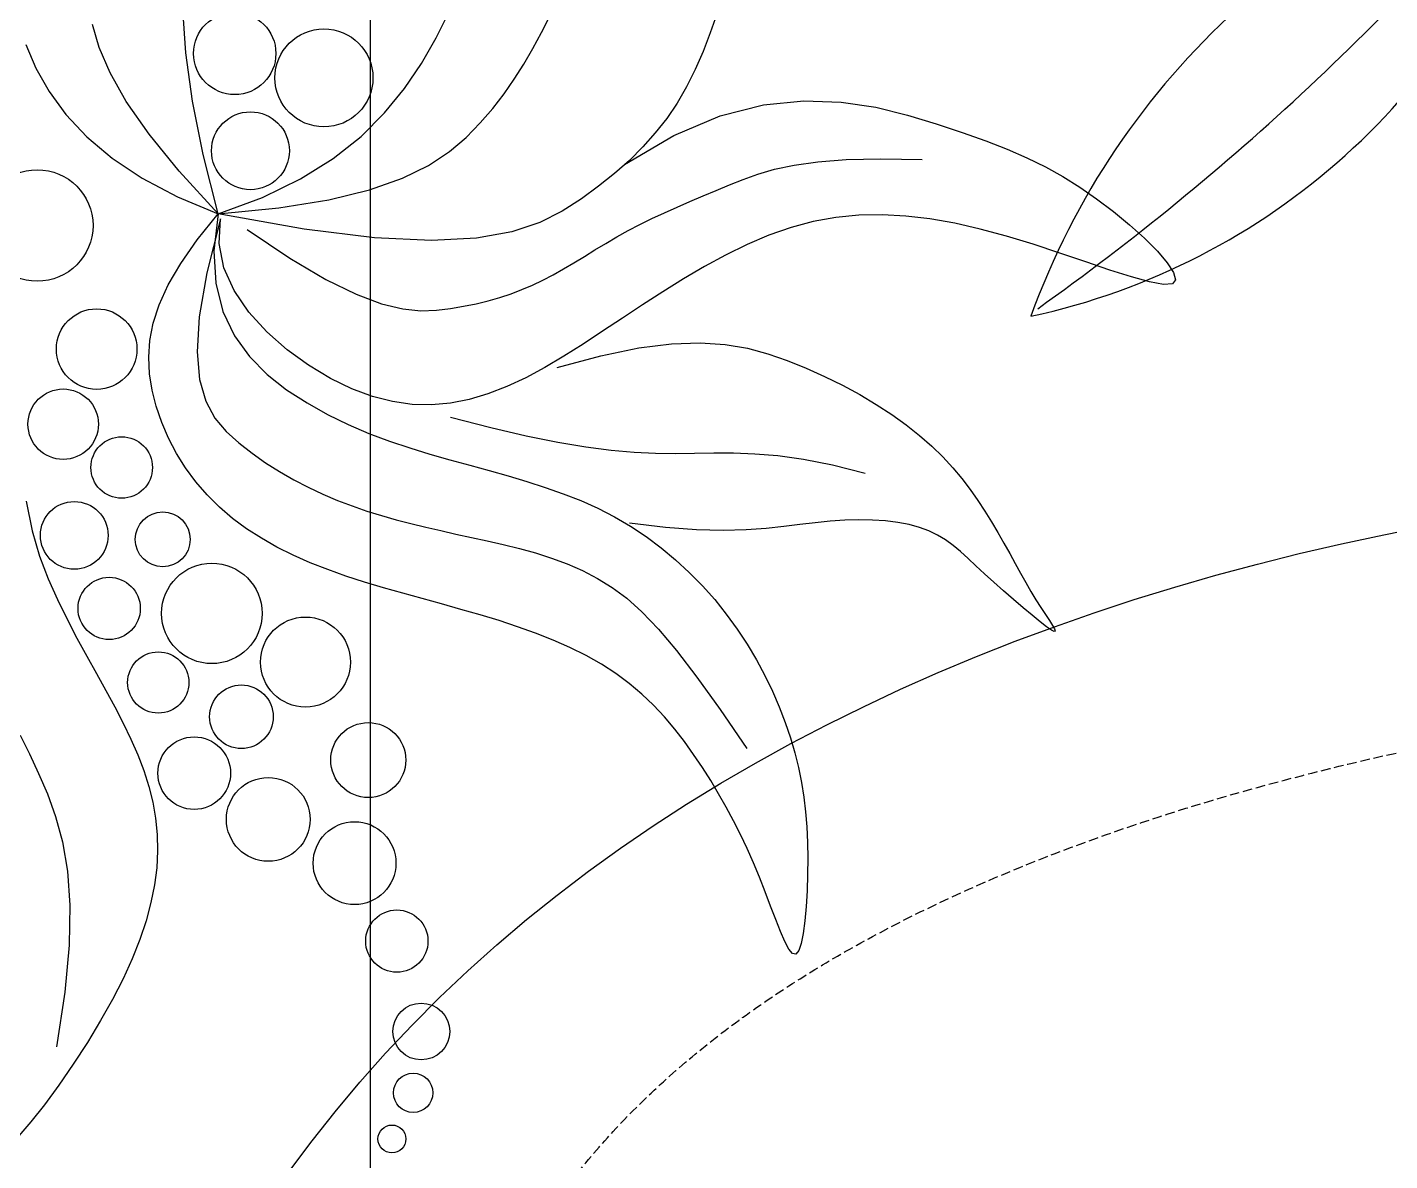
# Model space of a CAD drawing. Header units: millimetres. Extents: x -1030105 to 906887, y -616134 to 1220667.
# Drawn here: x -89436 to -87666, y 566739 to 568212 of the extents above; entities that cross this region are included whole.
import ezdxf
from ezdxf.enums import TextEntityAlignment as Align

# ---------------------------------------------------------------- set-up
doc = ezdxf.new("R2010")
doc.units = ezdxf.units.MM
doc.header["$MEASUREMENT"] = 0
for name, pattern in [('CENTER', [2, 1.25, -0.25, 0.25, -0.25]), ('DASH', [0.35, 0.25, -0.1]), ('DASHED', [0.75, 0.5, -0.25])]:
    doc.linetypes.add(name, pattern=pattern)
doc.layers.add('A-Furniture', color=143, linetype='Continuous')
doc.layers.add('A-Tree', color=98, linetype='Continuous')
doc.layers.add('A-Wall', color=6, linetype='Continuous', lineweight=9)
doc.styles.add('Arial_Bold', font='arialbd.ttf')

# ---------------------------------------------------------------- blocks, each defined once
blk = doc.blocks.new('FUR')
at = {"layer": 'A-Furniture'}
blk.add_spline([(-31577.95049999998, 44170.97072861483), (-34212.45049999998, 44181.97072861483), (-38172.95049999998, 42979.47072861483), (-41005.45049999998, 44156.97072861483), (-44339.45049999998, 43505.47072861483), (-44384.95049999998, 40251.47072861483), (-39976.95049999998, 38315.47072861483), (-37603.95049999998, 38562.47072861483), (-37278.45049999998, 37464.47072861483), (-37613.95049999998, 35077.47072861483), (-36804.95049999998, 33745.97072861483), (-35038.45049999998, 33291.97072861483), (-32531.95049999998, 34307.97072861483), (-31858.95049999998, 35622.47072861483), (-32162.95049999998, 37145.97072861483), (-32096.95049999998, 38243.97072861483), (-31184.45049999998, 38732.97072861483), (-29175.95049999998, 40283.97072861483), (-28903.95049999998, 42529.97072861483), (-31577.95049999998, 44170.97072861483)], degree=3, dxfattribs=at)
at = {"layer": 'A-Furniture', "color": 8, "linetype": 'DASH', "ltscale": 50}
blk.add_spline([(-44239.45049999998, 42893.47072861483), (-44280.95049999998, 41579.97072861483), (-43431.95049999998, 39689.47072861483), (-41629.45049999998, 38989.47072861483), (-39482.45049999998, 38787.47072861483), (-38473.95049999998, 38957.47072861483), (-37599.00349233599, 38759.19297943637), (-37070.45049999998, 37986.47072861483), (-37169.95049999998, 36800.97072861483), (-37190.95049999998, 35851.47072861483), (-36984.95049999998, 34733.97072861483), (-35907.95049999998, 33892.97072861483), (-33947.45049999998, 34069.97072861483), (-32422.45049999998, 34894.47072861483), (-32016.45049999998, 35670.97072861483), (-32310.45049999998, 36548.47072861483), (-32898.45049999998, 38049.97072861483), (-32762.95049999998, 38696.97072861483), (-31262.45049999998, 38955.97072861483), (-30084.95049999998, 39474.97072861483), (-29081.45049999998, 41311.97072861483), (-29625.45049999998, 42640.97072861483), (-31332.95049999998, 43561.97072861483), (-34097.95049999998, 43486.47072861483), (-35926.45049999998, 42640.97072861483), (-38358.95049999998, 42081.97072861483), (-40655.95049999998, 43471.47072861483), (-41778.45049999998, 44008.47072861483), (-42894.45049999998, 43985.97072861483), (-44123.45049999998, 43268.47072861483), (-44239.45049999998, 42893.47072861483)], degree=3, dxfattribs=at)
blk = doc.blocks.new('CAY8')
at = {"color": 0, "linetype": 'ByBlock'}
for p, q in [((576.4043164121704, 318.5387532918703), (575.7682238371945, 309.326729741997)), ((575.7682238371945, 309.326729741997), (574.8192988474275, 300.1647261651178)), ((500.1983663103547, 288.9852474664458), (501.9575272526945, 297.6105781420429)), ((574.8192988474275, 300.1647261651178), (573.4949749608804, 291.1527826548208)), ((573.4949749608804, 291.1527826548208), (571.732685694582, 282.3909393048907)), ((625.8166894076512, 290.4285731269574), (642.7161815662275, 294.4207004401924)), ((642.7161815662275, 294.4207004401924), (658.8035235170482, 296.2841502324536)), ((658.8035235170482, 296.2841502324536), (673.9072955171887, 296.67846155794)), ((673.9072955171887, 296.67846155794), (687.8560778239207, 296.2631734687548)), ((687.8560778239207, 296.2631734687548), (700.539868047048, 295.5795651804237)), ((700.539868047048, 295.5795651804237), (712.0943332042098, 294.6958765577747)), ((712.0943332042098, 294.6958765577747), (722.7165576653806, 293.562087627879)), ((722.7165576653806, 293.562087627879), (732.6036258015174, 292.1281784167604)), ((732.6036258015174, 292.1281784167604), (741.9526219822674, 290.3441289522107)), ((453.7406672610468, 273.5874232524238), (456.3976572317133, 286.5973227561426)), ((498.3015591059102, 280.6975522355806), (500.1983663103547, 288.9852474664458)), ((608.2764667831962, 283.6482292404489), (625.8166894076512, 290.4285731269574)), ((741.9526219822674, 290.3441289522107), (750.960630577867, 288.1599192607118)), ((750.960630577867, 288.1599192607118), (759.8247359581601, 285.5255293693353)), ((759.8247359581601, 285.5255293693353), (768.7420224939724, 282.3909393048907)), ((496.1857692116555, 272.653704907907), (498.3015591059102, 280.6975522355806)), ((571.732685694582, 282.3909393048907), (569.4776853887179, 273.9521420292895)), ((590.2669334361799, 273.4201297277777), (608.2764667831962, 283.6482292404489)), ((667.3650333104542, 273.9266104072613), (685.9874255370687, 278.6561099316841)), ((768.7420224939724, 282.3909393048907), (777.8068612795269, 278.7457282765408)), ((777.8068612795269, 278.7457282765408), (786.7027703078074, 274.737872222142)), ((450.3075745089463, 260.4047702748594), (453.7406672610468, 273.5874232524238)), ((493.7696601996886, 264.759917941361), (496.1857692116555, 272.653704907907)), ((569.4776853887179, 273.9521420292895), (566.706511675382, 265.8009600220339)), ((571.9595091088722, 259.0847355350725), (590.2669334361799, 273.4201297277777)), ((652.0305097563269, 269.3315399567673), (667.3650333104542, 273.9266104072613)), ((786.7027703078074, 274.737872222142), (795.0105542958499, 270.5549462615763)), ((566.706511675382, 265.8009600220339), (563.403523010611, 257.8748682994792)), ((639.5177345782595, 264.8552672918249), (652.0305097563269, 269.3315399567673)), ((795.0105542958499, 270.5549462615763), (802.3110179612795, 266.3845255157084)), ((802.3110179612795, 266.3845255157084), (808.1849660212629, 262.4141851040931)), ((445.7966678876128, 247.1078423134841), (450.3075745089463, 260.4047702748594)), ((490.9718956425659, 256.9224037945332), (493.7696601996886, 264.759917941361)), ((553.5256135442633, 239.9825076100988), (571.9595091088722, 259.0847355350725)), ((621.0929481598159, 256.1965901705207), (629.3605874785153, 260.4821611256284)), ((629.3605874785153, 260.4821611256284), (639.5177345782595, 264.8552672918249)), ((808.1849660212629, 262.4141851040931), (812.2132031925739, 258.8315001471365)), ((343.6931356924342, 236.4432887743988), (336.9320820922676, 255.5951015136834)), ((487.7111391125818, 249.0473749256871), (490.9718956425659, 256.9224037945332)), ((563.403523010611, 257.8748682994792), (559.5530778494594, 250.111341876147)), ((614.2486963257343, 251.982923138059), (621.0929481598159, 256.1965901705207)), ((696.6977635651001, 252.9958352978738), (685.5202619236097, 251.3118273207965)), ((708.3194869808376, 254.0796027510751), (696.6977635651001, 252.9958352978738)), ((720.4042020650031, 254.6131496894759), (708.3194869808376, 254.0796027510751)), ((732.970678711712, 254.646496123265), (720.4042020650031, 254.6131496894759)), ((745.9594787452534, 254.2505037547762), (732.970678711712, 254.646496123265)), ((758.998331711331, 253.5794010555783), (745.9594787452534, 254.2505037547762)), ((771.6367590859536, 252.8082581888611), (758.998331711331, 253.5794010555783)), ((783.4242823446057, 252.1121453185351), (771.6367590859536, 252.8082581888611)), ((813.0557637403344, 253.5793970774484), (809.176642185741, 252.2246883244825)), ((812.2132031925739, 258.8315001471365), (813.9765341935581, 255.8240457647862)), ((813.9765341935581, 255.8240457647862), (813.0557637403344, 253.5793970774484)), ((439.8809313218972, 233.7574348058133), (445.7966678876128, 247.1078423134841)), ((483.9060541818344, 241.0410437933479), (487.7111391125818, 249.0473749256871)), ((559.5530778494594, 250.111341876147), (555.1395346471127, 242.4478557672792)), ((602.9658739227034, 243.7087756922792), (608.3617116789919, 247.8255287414377)), ((608.3617116789919, 247.8255287414377), (614.2486963257343, 251.982923138059)), ((674.768212162775, 248.9775588086068), (664.4228443875636, 245.94300975236)), ((685.5202619236097, 251.3118273207965), (674.768212162775, 248.9775588086068)), ((793.9104229639506, 251.6661326085759), (783.4242823446057, 252.1121453185351)), ((802.6447024187528, 251.645290222632), (793.9104229639506, 251.6661326085759)), ((809.176642185741, 252.2246883244825), (802.6447024187528, 251.645290222632)), ((479.3848260161776, 232.8239237075195), (483.9060541818344, 241.0410437933479)), ((555.1395346471127, 242.4478557672792), (550.1472518593455, 234.8218849881177)), ((597.6763991865755, 239.6180747956769), (602.9658739227034, 243.7087756922792)), ((654.4653887045806, 242.1581601421294), (644.8770752198416, 237.5729899672024)), ((664.4228443875636, 245.94300975236), (654.4653887045806, 242.1581601421294)), ((304.2472242973981, 228.2031271637115), (298.4901407165689, 237.6540534728065)), ((352.5730978855736, 215.6477974348618), (343.6931356924342, 236.4432887743988)), ((432.2333487365195, 220.4143431889697), (439.8809313218972, 233.7574348058133)), ((550.1472518593455, 234.8218849881177), (544.5605879411469, 227.1709045539701)), ((587.2601225703202, 231.4741882397811), (592.4338493132327, 235.5430052235988)), ((592.4338493132327, 235.5430052235988), (597.6763991865755, 239.6180747956769)), ((644.8770752198416, 237.5729899672024), (635.6380912640761, 232.1635313153329)), ((312.2391768695034, 218.1467708784567), (304.2472242973981, 228.2031271637115)), ((473.6137261534113, 224.3737313855618), (479.3848260161776, 232.8239237075195)), ((577.2067315547483, 223.3177970961278), (582.1771172279059, 227.4022451093351)), ((582.1771172279059, 227.4022451093351), (587.2601225703202, 231.4741882397811)), ((635.6380912640761, 232.1635313153329), (626.7244530694898, 226.0100246610036)), ((465.9685477245675, 215.6824843973609), (473.6137261534113, 224.3737313855618)), ((544.5605879411469, 227.1709045539701), (538.3639013486845, 219.4323894800127)), ((572.3708638193439, 219.2114654640263), (577.2067315547483, 223.3177970961278)), ((626.7244530694898, 226.0100246610036), (618.1111340941807, 219.2187625757888)), ((271.1466437744039, 220.4994900975016), (278.4499594757672, 211.2501850619537)), ((323.0274264142517, 207.3081845373472), (312.2391768695034, 218.1467708784567)), ((363.8455908318301, 193.0099438536508), (352.5730978855736, 215.6477974348618)), ((422.5269040558724, 207.1393629013201), (432.2333487365195, 220.4143431889697)), ((455.825083861595, 206.7422003118863), (465.9685477245675, 215.6824843973609)), ((538.3639013486845, 219.4323894800127), (531.3712998134743, 211.5857308376526)), ((563.1902752389233, 210.8956364022106), (567.6914122912367, 215.0738714780764)), ((567.6914122912367, 215.0738714780764), (572.3708638193439, 219.2114654640263)), ((618.1111340941807, 219.2187625757888), (609.7731077955923, 211.8960376322448)), ((278.4499594757672, 211.2501850619537), (287.2281738076654, 202.4274466370571)), ((531.3712998134743, 211.5857308376526), (522.7158881751693, 203.7779839217783)), ((558.8794445808107, 206.67415503353), (563.1902752389233, 210.8956364022106)), ((609.7731077955923, 211.8960376322448), (601.685347631299, 204.1481424011599)), ((287.2281738076654, 202.4274466370571), (297.60474937047, 194.207741420827)), ((337.1734009120937, 195.5105680614743), (323.0274264142517, 207.3081845373472)), ((410.4345812052652, 193.9932893800524), (422.5269040558724, 207.1393629013201)), ((442.5591276954601, 197.5448966989588), (455.825083861595, 206.7422003118863)), ((522.7158881751693, 203.7779839217783), (511.3605205499498, 196.1981200852115)), ((550.7082621431055, 198.2061826785084), (554.7312868282697, 202.4339163039713)), ((554.7312868282697, 202.4339163039713), (558.8794445808107, 206.67415503353)), ((601.685347631299, 204.1481424011599), (593.8228270586133, 196.0813694550907)), ((425.5464723575878, 188.0825911276133), (442.5591276954601, 197.5448966989588)), ((511.3605205499498, 196.1981200852115), (496.2680510543232, 189.0351106784819)), ((546.7728306863373, 194.0222166211988), (550.7082621431055, 198.2061826785084)), ((593.8228270586133, 196.0813694550907), (586.1605195357643, 187.8020113652838)), ((297.60474937047, 194.207741420827), (309.7031487657314, 186.7675360105586)), ((355.238528343938, 182.5771213712087), (337.1734009120937, 195.5105680614743)), ((377.7842366910209, 168.3310443875107), (363.8455908318301, 193.0099438536508)), ((395.6293641085667, 181.0369180630751), (410.4345812052652, 193.9932893800524)), ((539.0145881010194, 185.9106370718528), (542.8874526185264, 189.9132805975405)), ((542.8874526185264, 189.9132805975405), (546.7728306863373, 194.0222166211988)), ((309.7031487657314, 186.7675360105586), (323.6468345941485, 180.2832970042018)), ((404.1629109791411, 178.3473011671467), (425.5464723575878, 188.0825911276133)), ((496.2680510543232, 189.0351106784819), (476.4013338042732, 182.4779270535601)), ((535.1166972952287, 182.0455485089788), (539.0145881010194, 185.9106370718528)), ((586.1605195357643, 187.8020113652838), (578.673398519999, 179.4163607037717)), ((323.6468345941485, 180.2832970042018), (339.5592694572715, 174.9314909998375)), ((377.7842366910209, 168.3310443875107), (355.238528343938, 182.5771213712087)), ((377.7842366910209, 168.3310443875107), (395.6293641085667, 181.0369180630751)), ((377.7842366910209, 168.3310443875107), (404.1629109791411, 178.3473011671467)), ((476.4013338042732, 182.4779270535601), (450.7232229163728, 176.7155405626127)), ((527.0967202104603, 174.8447494718803), (531.1562403613225, 178.3492773735652)), ((531.1562403613225, 178.3492773735652), (535.1166972952287, 182.0455485089788)), ((578.673398519999, 179.4163607037717), (571.3333091195254, 171.0296679625408)), ((339.5592694572715, 174.9314909998375), (357.563915955865, 170.8885845950881)), ((357.563915955865, 170.8885845950881), (377.7842366910209, 168.3310443875107)), ((418.1965725063437, 171.936922556366), (377.7842366910209, 168.3310443875107)), ((450.7232229163728, 176.7155405626127), (418.1965725063437, 171.936922556366)), ((518.5522286375362, 168.360903385701), (522.9058107503024, 171.5215439725525)), ((522.9058107503024, 171.5215439725525), (527.0967202104603, 174.8447494718803)), ((571.3333091195254, 171.0296679625408), (564.0995830446282, 162.743015314767)), ((609.0389938556928, 169.5124031800169), (620.4375642523974, 171.8336456805282)), ((620.4375642523974, 171.8336456805282), (630.9038940549381, 172.8512409647756)), ((630.9038940549381, 172.8512409647756), (640.732045732324, 172.8746879023183)), ((640.732045732324, 172.8746879023183), (650.21608175435, 172.2134853624539)), ((650.21608175435, 172.2134853624539), (659.5906264314708, 171.1291963751883)), ((659.5906264314708, 171.1291963751883), (668.8525514397279, 169.6916406191249)), ((371.6778717071593, 154.1521932087071), (377.7842366910209, 168.3310443875107)), ((377.7842366910209, 168.3310443875107), (380.4283157178888, 151.2098696183621)), ((379.5013676186736, 166.4372518512337), (379.9519307349274, 140.5676268740081)), ((381.856037362706, 155.0890685864451), (379.5013676186736, 166.4372518512337)), ((392.6605350110494, 164.8697043491793), (415.2639289099116, 157.2798191230631)), ((509.2319130837441, 162.4522869904922), (514.0046905295039, 165.3440702217722)), ((514.0046905295039, 165.3440702217722), (518.5522286375362, 168.360903385701)), ((582.2688814030353, 159.7209810558943), (596.4141203958152, 165.5780145948611)), ((596.4141203958152, 165.5780145948611), (609.0389938556928, 169.5124031800169)), ((668.8525514397279, 169.6916406191249), (677.939290295757, 167.9227019333794)), ((677.939290295757, 167.9227019333794), (686.7882765169797, 165.8442641574602)), ((686.7882765169797, 165.8442641574602), (695.3369436209487, 163.4782111312688)), ((498.8855068050052, 156.9688403662894), (504.2026129564201, 159.6667962019146)), ((504.2026129564201, 159.6667962019146), (509.2319130837441, 162.4522869904922)), ((564.0995830446282, 162.743015314767), (556.9284236551775, 154.6564428543661)), ((566.3092144078855, 151.6318036939501), (582.2688814030353, 159.7209810558943)), ((695.3369436209487, 163.4782111312688), (703.5227251242995, 160.8464266938554)), ((703.5227251242995, 160.8464266938554), (711.2830545445195, 157.9707946847939)), ((711.2830545445195, 157.9707946847939), (718.5553653985717, 154.8731989440512)), ((367.1802860766493, 141.5806322714288), (371.6778717071593, 154.1521932087071)), ((386.9707935536662, 144.9208423141336), (381.856037362706, 155.0890685864451)), ((415.2639289099116, 157.2798191230631), (433.9955531470496, 152.1793778803058)), ((433.9955531470496, 152.1793778803058), (449.3584644297971, 149.2198914767378)), ((480.2654876257529, 149.7022698573801), (487.1841141649948, 151.8217113670416)), ((487.1841141649948, 151.8217113670416), (493.2493112869724, 154.3396619939322)), ((493.2493112869724, 154.3396619939322), (498.8855068050052, 156.9688403662894)), ((548.2410569418153, 141.0009836398622), (566.3092144078855, 151.6318036939501)), ((556.9284236551775, 154.6564428543661), (549.7760343121572, 146.8699906742713)), ((718.5553653985717, 154.8731989440512), (725.295861148481, 151.5760443354757)), ((725.295861148481, 151.5760443354757), (731.5358250360605, 148.1038198208644)), ((380.4283157178888, 151.2098696183621), (385.2286308232233, 136.9496119462801)), ((449.3584644297971, 149.2198914767378), (461.8557194655532, 148.0528707678623)), ((461.8557194655532, 148.0528707678623), (471.990374961717, 148.3298266094444)), ((471.990374961717, 148.3298266094444), (480.2654876257529, 149.7022698573801)), ((549.7760343121572, 146.8699906742713), (542.5986183759615, 139.4836988684638)), ((731.5358250360605, 148.1038198208644), (737.3253102470062, 144.4815353866161)), ((364.1617605495649, 130.4117586590528), (367.1802860766493, 141.5806322714288)), ((379.9519307349274, 140.5676268740081), (381.9487905320148, 119.9858544853505)), ((394.354806983416, 135.9283592382289), (386.9707935536662, 144.9208423141336)), ((542.5986183759615, 139.4836988684638), (535.3523792069846, 132.5976075303352)), ((737.3253102470062, 144.4815353866161), (742.7143699678654, 140.7342010201774)), ((742.7143699678654, 140.7342010201774), (747.75305738512, 136.8868267071612)), ((385.2286308232233, 136.9496119462801), (391.8521216872778, 125.2487547117944)), ((403.5172484427039, 128.1074055608278), (394.354806983416, 135.9283592382289)), ((747.75305738512, 136.8868267071612), (752.4914256846623, 132.9644224345557)), ((752.4914256846623, 132.9644224345557), (756.9795280529088, 128.9919981888906)), ((362.4925758773552, 120.4409694571168), (364.1617605495649, 130.4117586590528)), ((413.9672887228026, 121.4537674851399), (403.5172484427039, 128.1074055608278)), ((527.9935201661447, 126.3117567537356), (520.4782446139016, 120.7261866317949)), ((535.3523792069846, 132.5976075303352), (527.9935201661447, 126.3117567537356)), ((637.5093504791894, 124.3630686845008), (647.0460466244058, 126.5952137046497)), ((647.0460466244058, 126.5952137046497), (657.5963197916226, 128.5272384439686)), ((657.5963197916226, 128.5272384439686), (669.5074139600929, 130.0465977425574)), ((669.5074139600929, 130.0465977425574), (683.1265731094627, 131.040746439141)), ((683.1265731094627, 131.040746439141), (698.8010412199674, 131.3971393737538)), ((756.9795280529088, 128.9919981888906), (761.2674176760793, 124.9945639567613)), ((362.0430128101598, 111.4636617489978), (362.4925758773552, 120.4409694571168)), ((391.8521216872778, 125.2487547117944), (399.9657279926632, 115.8057812551724)), ((425.2140986149188, 115.963231213982), (413.9672887228026, 121.4537674851399)), ((520.4782446139016, 120.7261866317949), (512.7601489992176, 115.9315584857559)), ((620.0877133358463, 119.4485984439325), (628.6389873761964, 121.9433485440113)), ((628.6389873761964, 121.9433485440113), (637.5093504791894, 124.3630686845008)), ((761.2674176760793, 124.9945639567613), (765.3978483173214, 120.9981718165309)), ((765.3978483173214, 120.9981718165309), (769.3843760482141, 117.0330422147472)), ((381.9487905320148, 119.9858544853505), (385.2889236215797, 103.9936928770785)), ((399.9657279926632, 115.8057812551724), (409.2363894201571, 108.3191749173366)), ((436.7668489099979, 111.6315829497125), (425.2140986149188, 115.963231213982)), ((512.7601489992176, 115.9315584857559), (504.7824021252618, 111.9810185461702)), ((592.976092570274, 112.5395797504552), (602.5659698705513, 114.671683977258)), ((602.5659698705513, 114.671683977258), (611.5082843779692, 116.9913635450157)), ((611.5082843779692, 116.9913635450157), (620.0877133358463, 119.4485984439325)), ((724.7697813054638, 113.7692407009545), (719.418782861454, 113.3232288443778)), ((729.7672791215173, 113.7900821231106), (724.7697813054638, 113.7692407009545)), ((734.3898994274514, 113.3711639090634), (729.7672791215173, 113.7900821231106)), ((769.3843760482141, 117.0330422147472), (773.2332575170021, 113.1304376897915)), ((362.6833520985765, 103.275232620168), (362.0430128101598, 111.4636617489978)), ((409.2363894201571, 108.3191749173366), (419.3310456512572, 102.487419038227)), ((448.134710399574, 108.4546088951483), (436.7668489099979, 111.6315829497125)), ((458.9185650939053, 106.4215029772186), (448.134710399574, 108.4546088951483)), ((496.4855658846882, 108.9183342711131), (487.8102021691684, 106.7872731189218)), ((504.7824021252618, 111.9810185461702), (496.4855658846882, 108.9183342711131)), ((542.6976775248131, 106.6372158514368), (557.5994449545706, 107.6438689155566)), ((557.5994449545706, 107.6438689155566), (570.7649940079373, 108.9881572398099)), ((570.7649940079373, 108.9881572398099), (582.4664885814509, 110.6325658444348)), ((582.4664885814509, 110.6325658444348), (592.976092570274, 112.5395797504552)), ((695.4182800483923, 107.7876782780386), (689.0036513964897, 105.590965152669)), ((701.7140323831209, 109.6842712699818), (695.4182800483923, 107.7876782780386)), ((707.8439835382833, 111.2557340686926), (701.7140323831209, 109.6842712699818)), ((713.7612086518802, 112.4770566135794), (707.8439835382833, 111.2557340686926)), ((719.418782861454, 113.3232288443778), (713.7612086518802, 112.4770566135794)), ((738.7184572647693, 112.5395802906951), (734.3898994274514, 113.3711639090634)), ((742.8593156533043, 111.3328463582384), (738.7184572647693, 112.5395802906951)), ((746.9188376139373, 109.788477202057), (742.8593156533043, 111.3328463582384)), ((751.0033861678112, 107.9439879128422), (746.9188376139373, 109.788477202057)), ((755.2193243358724, 105.8368935804992), (751.0033861678112, 107.9439879128422)), ((773.2332575170021, 113.1304376897915), (776.9507493716683, 109.3216207801106)), ((776.9507493716683, 109.3216207801106), (780.5431082608502, 105.6378540244132)), ((364.2838744935307, 95.67107915413544), (362.6833520985765, 103.275232620168)), ((385.2889236215797, 103.9936928770785), (389.7693066159209, 91.89290024140246)), ((419.3310456512572, 102.487419038227), (429.9166363677232, 98.00899695863518)), ((469.0861398816141, 105.495090013801), (458.9185650939053, 106.4215029772186)), ((478.6968728704396, 105.6316025468859), (469.0861398816141, 105.495090013801)), ((487.8102021691684, 106.7872731189218), (478.6968728704396, 105.6316025468859)), ((506.5968319542317, 105.7868754246101), (525.7875278233714, 106.0057130281293)), ((525.7875278233714, 106.0057130281293), (542.6976775248131, 106.6372158514368)), ((682.5170712893469, 103.1191419540064), (675.9387270072057, 100.4045132945193)), ((689.0036513964897, 105.590965152669), (682.5170712893469, 103.1191419540064)), ((759.6730151386746, 103.5047092956538), (755.2193243358724, 105.8368935804992)), ((764.4708215968367, 100.9849501483423), (759.6730151386746, 103.5047092956538)), ((780.5431082608502, 105.6378540244132), (784.0165908324652, 102.110399960884)), ((784.0165908324652, 102.110399960884), (787.3774537347581, 98.77052112777346)), ((366.7148607455547, 88.4465984362414), (364.2838744935307, 95.67107915413544)), ((429.9166363677232, 98.00899695863518), (440.6601012507908, 94.58239201935248)), ((668.9818555041948, 97.508561993267), (661.292956151703, 94.50006542072697)), ((675.9387270072057, 100.4045132945193), (668.9818555041948, 97.508561993267)), ((769.6669679956922, 98.32555204458367), (764.4708215968367, 100.9849501483423)), ((775.1071236775333, 95.61613415197098), (769.6669679956922, 98.32555204458367)), ((780.5848192492358, 92.95673645342504), (775.1071236775333, 95.61613415197098)), ((787.3774537347581, 98.77052112777346), (790.6319536168903, 95.64948006398663)), ((790.6319536168903, 95.64948006398663), (793.7623633073836, 92.78166554699601)), ((369.8598692823234, 81.43910368008983), (366.7148607455547, 88.4465984362414)), ((389.7693066159209, 91.89290024140246), (395.1869161270752, 82.9852347700089)), ((440.6601012507908, 94.58239201935248), (451.2844114138661, 91.9407090769837)), ((451.2844114138661, 91.9407090769837), (461.7366636987081, 89.95553905538145)), ((461.7366636987081, 89.95553905538145), (472.0199863781327, 88.53309439447366)), ((472.0199863781327, 88.53309439447366), (482.1375077257417, 87.57958753353341)), ((642.3050713880239, 88.4205459463792), (630.2990847209239, 85.487077786378)), ((652.5185283224291, 91.4478009481627), (642.3050713880239, 88.4205459463792)), ((661.292956151703, 94.50006542072697), (652.5185283224291, 91.4478009481627)), ((785.893585317348, 90.4473989318667), (780.5848192492358, 92.95673645342504)), ((790.8269524882217, 88.18816157067522), (785.893585317348, 90.4473989318667)), ((793.7623633073836, 92.78166554699601), (796.6550203635288, 90.2139713104425)), ((796.6550203635288, 90.2139713104425), (799.172278522894, 87.99641732771306)), ((395.1869161270752, 82.9852347700089), (401.3387287673413, 76.57245465517371)), ((482.1375077257417, 87.57958753353341), (492.0923560155297, 87.00123091301248)), ((492.0923560155297, 87.00123091301248), (501.8876595198544, 86.70423697283877)), ((501.8876595198544, 86.70423697283877), (511.5265465127104, 86.59481815261279)), ((511.5265465127104, 86.59481815261279), (521.012145267372, 86.5791868928518)), ((521.012145267372, 86.5791868928518), (530.3481054702952, 86.56876605283651)), ((530.3481054702952, 86.56876605283651), (539.5401624579117, 86.49582017246757)), ((539.5401624579117, 86.49582017246757), (548.5945729805553, 86.29782421243908)), ((548.5945729805553, 86.29782421243908), (557.5175937874465, 85.91225313206996)), ((557.5175937874465, 85.91225313206996), (566.3154816289189, 85.27658189172689)), ((566.3154816289189, 85.27658189172689), (574.9944932542585, 84.32828545105622)), ((574.9944932542585, 84.32828545105622), (583.560885413799, 83.00483876996623)), ((583.560885413799, 83.00483876996623), (592.020914856761, 81.24371680849617)), ((616.1470676923218, 82.716173839357), (599.4955196749816, 80.17661147579383)), ((630.2990847209239, 85.487077786378), (616.1470676923218, 82.716173839357)), ((795.17845136906, 86.27906435290242), (790.8269524882217, 88.18816157067522)), ((798.7416125660839, 84.8201472613382), (795.17845136906, 86.27906435290242)), ((801.3099666859725, 83.9114502790344), (798.7416125660839, 84.8201472613382)), ((799.172278522894, 87.99641732771306), (801.176491522916, 86.17902357186722)), ((801.176491522916, 86.17902357186722), (802.5300131012282, 84.81181001596451)), ((802.7343969452213, 83.62800339629212), (801.3099666859725, 83.9114502790344)), ((802.5300131012282, 84.81181001596451), (803.0951969961843, 83.94479663306447)), ((803.0951969961843, 83.94479663306447), (802.7343969452213, 83.62800339629212)), ((373.6555692404745, 74.65357261927602), (369.8598692823234, 81.43910368008983)), ((401.3387287673413, 76.57245465517371), (408.0217211490835, 71.95631808858343)), ((592.020914856761, 81.24371680849617), (600.3756244344568, 78.99698369736325)), ((600.3756244344568, 78.99698369736325), (608.6052014014585, 76.27506025281218)), ((608.6052014014585, 76.27506025281218), (616.6846191144305, 73.10295646097984)), ((378.0519074339845, 68.13689911624715), (373.6555692404745, 74.65357261927602)), ((408.0217211490835, 71.95631808858343), (415.0328698842077, 68.43858326205554)), ((616.6846191144305, 73.10295646097984), (624.5888509292508, 69.5056823083305)), ((624.5888509292508, 69.5056823083305), (632.2928702020599, 65.50824778145943)), ((382.9988306761097, 61.93597703430169), (378.0519074339845, 68.13689911624715)), ((415.0328698842077, 68.43858326205554), (422.1982963301289, 65.43425576060145)), ((422.1982963301289, 65.43425576060145), (429.4607008244657, 62.81133073821002)), ((632.2928702020599, 65.50824778145943), (639.7716502886051, 61.13566286689638)), ((388.4462857813505, 56.0977002358868), (382.9988306761097, 61.93597703430169)), ((429.4607008244657, 62.81133073821002), (436.791928449953, 60.55105074160565)), ((436.791928449953, 60.55105074160565), (444.163824289195, 58.63465831797112)), ((444.163824289195, 58.63465831797112), (451.5482334250573, 57.04339601429274)), ((451.5482334250573, 57.04339601429274), (458.9170009403406, 55.75850637755684)), ((639.7716502886051, 61.13566286689638), (647.0001645456814, 56.41293755117113)), ((394.3442195625048, 50.66896258462839), (388.4462857813505, 56.0977002358868)), ((400.6425788336801, 45.69665794310458), (394.3442195625048, 50.66896258462839)), ((458.9170009403406, 55.75850637755684), (466.2419719171903, 54.76123195429136)), ((466.2419719171903, 54.76123195429136), (473.4949914392582, 54.03281529174455)), ((473.4949914392582, 54.03281529174455), (480.6578109397615, 53.55241474976538)), ((480.6578109397615, 53.55241474976538), (487.7518072587573, 53.29085193978426)), ((487.7518072587573, 53.29085193978426), (494.8082635864575, 53.21686428701105)), ((494.8082635864575, 53.21686428701105), (501.8584631135982, 53.29918921586977)), ((501.8584631135982, 53.29918921586977), (508.9336890305221, 53.50656415098092)), ((508.9336890305221, 53.50656415098092), (516.0652245287511, 53.80772651761981)), ((516.0652245287511, 53.80772651761981), (523.2843527981695, 54.17141374007952)), ((523.2843527981695, 54.17141374007952), (530.6223570299717, 54.56636324311148)), ((530.6223570299717, 54.56636324311148), (538.1000926924189, 54.95453892412661)), ((538.1000926924189, 54.95453892412661), (545.6967043680652, 55.27081057123905)), ((545.6967043680652, 55.27081057123905), (553.380908916728, 55.44327444627015)), ((553.380908916728, 55.44327444627015), (561.1214231981594, 55.40002680946964)), ((561.1214231981594, 55.40002680946964), (568.8869640731591, 55.06916392200401)), ((568.8869640731591, 55.06916392200401), (576.6462484009553, 54.37878204497429)), ((576.6462484009553, 54.37878204497429), (584.3679930420203, 53.25697743987439)), ((584.3679930420203, 53.25697743987439), (592.020914856761, 51.63184636701953)), ((592.020914856761, 51.63184636701953), (599.6373399369932, 49.39605422449131)), ((647.0001645456814, 56.41293755117113), (653.9533863285778, 51.36508182120633)), ((653.9533863285778, 51.36508182120633), (660.6083745520609, 46.02023193248351)), ((407.291310408853, 41.22768017376256), (400.6425788336801, 45.69665794310458)), ((599.6373399369932, 49.39605422449131), (607.5040313038353, 46.30054295619811)), ((607.5040313038353, 46.30054295619811), (615.9713612101423, 42.06082364263602)), ((660.6083745520609, 46.02023193248351), (666.9505303616697, 40.41902922185727)), ((414.2466177419283, 37.29589706149454), (407.291310408853, 41.22768017376256)), ((615.9713612101423, 42.06082364263602), (625.3897019096203, 36.39240736475949)), ((666.9505303616697, 40.41902922185727), (672.9673404604564, 34.60524129336591)), ((421.4897308444288, 33.88307207213256), (414.2466177419283, 37.29589706149454)), ((429.0081363704248, 30.95794259401919), (421.4897308444288, 33.88307207213256)), ((625.3897019096203, 36.39240736475949), (636.1094256544038, 29.01080520345749)), ((672.9673404604564, 34.60524129336591), (678.646291551735, 28.62263575360157)), ((436.7893209720878, 28.48924601516956), (429.0081363704248, 30.95794259401919)), ((444.82077130172, 26.44571972372978), (436.7893209720878, 28.48924601516956)), ((453.089974012737, 24.79610110699468), (444.82077130172, 26.44571972372978)), ((636.1094256544038, 29.01080520345749), (648.480904698461, 19.63152823850578)), ((678.646291551735, 28.62263575360157), (683.9748703394089, 22.51498020712643)), ((461.5844157569827, 23.50912755311037), (453.089974012737, 24.79610110699468)), ((470.2915831880036, 22.553536450092), (461.5844157569827, 23.50912755311037)), ((479.1947918843962, 21.89389687893163), (470.2915831880036, 22.553536450092)), ((488.2606731315045, 21.4781046956723), (479.1947918843962, 21.89389687893163)), ((497.4516871415562, 21.24988744776238), (488.2606731315045, 21.4781046956723)), ((506.7302941261241, 21.15297268487666), (497.4516871415562, 21.24988744776238)), ((516.0589542971084, 21.13108795518383), (506.7302941261241, 21.15297268487666)), ((525.4001278657543, 21.12796080750741), (516.0589542971084, 21.13108795518383)), ((534.716275044224, 21.08731879047446), (525.4001278657543, 21.12796080750741)), ((543.9698560446795, 20.95288945251559), (534.716275044224, 21.08731879047446)), ((553.1243738276553, 20.67152656995495), (543.9698560446795, 20.95288945251559)), ((562.1475023521507, 20.20258882486269), (553.1243738276553, 20.67152656995495)), ((571.0079583255374, 19.50856112694055), (562.1475023521507, 20.20258882486269)), ((579.6744584563003, 18.5519283862177), (571.0079583255374, 19.50856112694055)), ((648.480904698461, 19.63152823850578), (662.8545112940574, 7.970087551513643)), ((683.9748703394089, 22.51498020712643), (688.9405635263993, 16.32604225968134)), ((327.0393684344763, 16.3510460334528), (333.3309496702223, 3.849163319815489)), ((588.115719451549, 17.29517551206845), (579.6744584563003, 18.5519283862177)), ((596.3004580194411, 15.70078741419456), (588.115719451549, 17.29517551206845)), ((604.1973908680684, 13.73124900269067), (596.3004580194411, 15.70078741419456)), ((611.7752347048681, 11.34904518647272), (604.1973908680684, 13.73124900269067)), ((688.9405635263993, 16.32604225968134), (693.5308578166096, 10.09958951661429)), ((619.012091218452, 8.53020798578109), (611.7752347048681, 11.34904518647272)), ((625.9236020216067, 5.304957859016213), (619.012091218452, 8.53020798578109)), ((662.8545112940574, 7.970087551513643), (679.580617695161, -6.258005777743165)), ((693.5308578166096, 10.09958951661429), (697.7332399130264, 3.879389582880322)), ((333.3309496702223, 3.849163319815489), (339.8071020304651, -6.683180116624499)), ((632.5347937070492, 1.717062374593297), (625.9236020216067, 5.304957859016213)), ((638.8706928684132, -2.189710898941485), (632.5347937070492, 1.717062374593297)), ((697.7332399130264, 3.879389582880322), (701.543538717453, -2.305379137169439)), ((644.9563260979576, -6.371594392976476), (638.8706928684132, -2.189710898941485)), ((701.543538717453, -2.305379137169439), (704.990951921196, -8.483895047493206)), ((339.8071020304651, -6.683180116624499), (346.4146440044369, -15.75243735046934)), ((650.8167199897744, -10.78482053876905), (644.9563260979576, -6.371594392976476)), ((656.4769011361877, -15.38562176764208), (650.8167199897744, -10.78482053876905)), ((704.990951921196, -8.483895047493206), (708.1130194145098, -14.69992575343895)), ((346.4146440044369, -15.75243735046934), (353.1003940818937, -23.86506145677959)), ((661.961896130766, -20.13023051157325), (656.4769011361877, -15.38562176764208)), ((708.1130194145098, -14.69992575343895), (710.9472810867319, -20.99723886035463)), ((353.1003940818937, -23.86506145677959), (359.8111707529188, -31.45351749512884)), ((667.2936032423986, -24.98321588220097), (661.961896130766, -20.13023051157325)), ((672.4814074436163, -29.94249371399746), (667.2936032423986, -24.98321588220097)), ((710.9472810867319, -20.99723886035463), (713.5312768271997, -27.4196019740466)), ((359.8111707529188, -31.45351749512884), (366.4937925059585, -38.65431846602405)), ((677.5315653824018, -35.01431652247084), (672.4814074436163, -29.94249371399746)), ((713.5312768271997, -27.4196019740466), (715.9025465264294, -34.01078269933896)), ((682.4503337074584, -40.20493682214692), (677.5315653824018, -35.01431652247084)), ((715.9025465264294, -34.01078269933896), (718.0986300738896, -40.81454864164516)), ((366.4937925059585, -38.65431846602405), (373.0950778320785, -45.52998935383039)), ((687.2439690670308, -45.52060712820639), (682.4503337074584, -40.20493682214692)), ((718.0986300738896, -40.81454864164516), (720.1570673589176, -47.87466740677155)), ((373.0950778320785, -45.52998935383039), (379.561845219594, -52.14305514356784)), ((691.9187281089708, -50.967579955568), (687.2439690670308, -45.52060712820639)), ((720.1570673589176, -47.87466740677155), (722.0966283267062, -55.18280238152329)), ((379.561845219594, -52.14305514356784), (385.840913158785, -58.55604081966703)), ((696.480867482047, -56.55210781980531), (691.9187281089708, -50.967579955568)), ((700.9366438341767, -62.28044323550967), (696.480867482047, -56.55210781980531)), ((722.0966283267062, -55.18280238152329), (723.8610031423323, -62.5222000789272)), ((385.840913158785, -58.55604081966703), (391.8791001388181, -64.83147136727894)), ((705.2787577422878, -68.11611327186074), (700.9366438341767, -62.28044323550967)), ((723.8610031423323, -62.5222000789272), (725.375112026597, -69.62400279340181)), ((391.8791001388181, -64.83147136727894), (397.6232246499076, -71.0318717707687)), ((709.4456854986947, -73.8517432147546), (705.2787577422878, -68.11611327186074)), ((397.6232246499076, -71.0318717707687), (403.0201051812201, -77.21976701554922)), ((713.3623473236748, -79.23723290428279), (709.4456854986947, -73.8517432147546)), ((725.375112026597, -69.62400279340181), (726.563875200367, -76.21935281975857)), ((403.0201051812201, -77.21976701554922), (408.0222954833753, -83.45351376403232)), ((716.9536634382257, -84.02248217948909), (713.3623473236748, -79.23723290428279)), ((726.563875200367, -76.21935281975857), (727.3522128841814, -82.03939245254696)), ((727.3522128841814, -82.03939245254696), (727.6650452984486, -86.81526398657843)), ((408.0222954833753, -83.45351376403232), (412.6052903506443, -89.77479539212618)), ((720.1445540622972, -87.957390880596), (716.9536634382257, -84.02248217948909)), ((722.8599394169523, -90.7918588470402), (720.1445540622972, -87.957390880596)), ((727.6650452984486, -86.81526398657843), (727.4272926637077, -90.27810971633699)), ((353.0169721047296, -89.0286635985085), (359.4279510451615, -96.29876317023263)), ((412.6052903506443, -89.77479539212618), (416.7503198381619, -96.22112695241049)), ((725.0247397229268, -92.27578591897873), (722.8599394169523, -90.7918588470402)), ((726.563875200367, -92.15907193637213), (725.0247397229268, -92.27578591897873)), ((727.4272926637077, -90.27810971633699), (726.563875200367, -92.15907193637213)), ((359.4279510451615, -96.29876317023263), (365.9140097651853, -103.8971190093926)), ((416.7503198381619, -96.22112695241049), (420.43861400067, -102.830023499233)), ((365.9140097651853, -103.8971190093926), (372.4110176195554, -112.009743078901)), ((420.43861400067, -102.830023499233), (423.6514028940237, -109.6390000860247)), ((372.4110176195554, -112.009743078901), (378.7985341290205, -121.0790000548059)), ((423.6514028940237, -109.6390000860247), (426.3699165729649, -116.6855717658891)), ((426.3699165729649, -116.6855717658891), (428.575385092694, -124.0072535926502)), ((378.7985341290205, -121.0790000548059), (384.9420413554344, -131.6113427910295)), ((428.575385092694, -124.0072535926502), (430.2490385082147, -131.6415606193459)), ((384.9420413554344, -131.6113427910295), (390.7070213606512, -144.1132241417563)), ((430.2490385082147, -131.6415606193459), (431.3752351990788, -139.6228816485291)), ((390.7070213606512, -144.1132241417563), (395.9589562065903, -159.0910969608431)), ((431.3752351990788, -139.6228816485291), (431.9508468413278, -147.9731004767509)), ((431.9508468413278, -147.9731004767509), (431.9758734344377, -156.7109746490296)), ((431.9758734344377, -156.7109746490296), (431.4503149786051, -165.8552617106452)), ((395.9589562065903, -159.0910969608431), (400.5633279555641, -177.0514141016229)), ((431.4503149786051, -165.8552617106452), (430.3741714736989, -175.4247192066814)), ((430.3741714736989, -175.4247192066814), (428.7474429201775, -185.4381046818944)), ((400.5633279555641, -177.0514141016229), (404.3856186690336, -198.5006284188039)), ((428.7474429201775, -185.4381046818944), (426.5701293179754, -195.9141756822191)), ((404.3856186690336, -198.5006284188039), (407.291310408853, -223.9451927653918)), ((426.5701293179754, -195.9141756822191), (423.8422306667653, -206.8716897524773)), ((423.8422306667653, -206.8716897524773), (420.5887735597225, -218.2585427049034)), ((420.5887735597225, -218.2585427049034), (416.9348909622659, -229.739183419877)), ((416.9348909622659, -229.739183419877), (413.0307424338407, -240.9071990453867)), ((413.0307424338407, -240.9071990453867), (409.0264875327139, -251.3561767281772)), ((409.0264875327139, -251.3561767281772), (405.0722858179379, -260.6797036170228)), ((405.0722858179379, -260.6797036170228), (401.3182968481724, -268.4713668582099))]:
    blk.add_line(p, q, dxfattribs=at)
for centre, radius in [((365.6277021891819, 242.0617474335031), 19.07366132155314), ((408.5099856687757, 242.0617474335031), 22.72236951363427), ((384.546360486298, 200.4682607190716), 18.04683458001724), ((298.3755771013984, 141.0009836398622), 25.82640334534917), ((340.0198280720306, 92.98174345016923), 18.66980560111515), ((334.2320364848656, 55.2932031202381), 16.32382515663548), ((365.6818765044245, 43.07189794373153), 14.26336976286063), ((392.8179599914602, 15.95379666800909), 12.7195865036326), ((352.7599381733689, 6.914410716623024), 15.71009876382772), ((423.830637969173, -11.16432346706097), 23.27999257596779), ((471.6418227862905, -21.49502332636439), 20.86410866022382), ((377.311633993997, -21.49502332636439), 14.43790307745188), ((408.3242859889888, -48.61314346136896), 14.20473588090774), ((449.6745146317426, -53.77849339121713), 14.72419676962489), ((511.6998446044472, -57.65251055340741), 17.37954461395085), ((435.4603694760899, -84.77061182880243), 16.83705964930526), ((474.2262104527636, -96.39266331537328), 19.41314046695245), ((518.1608007788109, -105.4320304070188), 19.19855683043559), ((546.5890910904436, -135.1328160773392), 14.43790307745188), ((568.5563992446641, -172.5816360717126), 13.16945528490697), ((572.4329677525548, -200.9910889743751), 9.131262557783701), ((568.5563992446641, -224.2351730879072), 6.458236968624959)]:
    blk.add_circle(centre, radius, dxfattribs=at)
blk = doc.blocks.new('C2')
at = {"layer": 'A-Tree', "color": 8}
for centre, radius, start, end in [((1840.520802863575, 614.663511470193), 1710.013328275341, 170.2399811561488, 186.1147769933549), ((597.8066810533492, 647.4478162748856), 512.9644939609045, 150.2411395785226, 205.8089924024951), ((-319.6332879893016, 679.0836772795301), 522.1291424384847, 354.3326332317999, 25.28039436258732), ((-212.9250783589523, 1393.706720260845), 1033.274465553102, 289.6317747364299, 316.9415872008503), ((678.9583471508013, 29.49553686170839), 671.2071327478785, 101.2486208017848, 143.9898653391894), ((119.8017681216515, 874.5129376781988), 467.1576890094693, 274.4072576754843, 336.4430840679565), ((339.0637494305702, 477.7074091385002), 205.6003621570023, 101.4267094931179, 190.9876748326544), ((460.7013213895043, 408.7795932609588), 318.5844515836241, 121.9055202391609, 175.1858926215441), ((1238.200356553214, 234.6638037646771), 1039.70912533752, 154.6853166608095, 162.4500908880103), ((-394.1196820032856, -16.28424253803678), 678.7830739472802, 39.14999690914021, 81.38898289978646), ((119.8017681216515, 874.5129376781988), 467.1576890094693, 208.0484010644241, 264.6491229276512), ((473.6763151883424, 1516.111589349457), 1152.672504959493, 228.5744525952278, 252.384215517872), ((161.3379898599887, 602.3140435382957), 148.8271279052569, 169.1166209036329, 218.9555886236376), ((-17.29247572167515, 489.9658467163681), 144.1551195271773, 42.83736663617832, 76.97863792041294), ((-675.6265686209008, 122.8727199833374), 857.8705761906325, 20.51383794556775, 36.02424014850644), ((278.738285768326, 727.5477068470209), 304.278219035058, 261.6388708216413, 315.6255062312309), ((-362.4759722851959, 2596.584024063079), 2251.977424759328, 286.3355012364549, 292.4150150611594), ((354.8739890010984, 551.3400760767981), 146.7974213737446, 257.3556793837414, 344.3532487187752), ((-1212.861913616427, 1507.635573408741), 1708.312600899444, 305.4463593761205, 320.7381539293926), ((-319.6332879893016, 679.0836772795301), 522.1291424384847, 330.7697376170311, 331.9367160107736), ((240.827546373308, -57.77903458592482), 496.9278064683223, 104.1284180658103, 160.1467714826719), ((553.2720437054159, 318.8653606564039), 446.3301478634169, 166.3602607862572, 232.9473873304876), ((222.8508834598761, 78.65597689687274), 344.823888887098, 19.43419249484991, 107.435705152585), ((-34.96195786917815, 106.5881998699042), 350.9507541514024, 6.507278463115689, 62.36089659900944), ((-321.3298327564044, 547.7226396792103), 446.9018688599547, 282.2423311989974, 341.7320937913137), ((-189.9491252961816, 3449.078696529206), 3043.983831225277, 269.91002825064, 274.5019943887826), ((1308.343660235485, 576.0264644791023), 1192.382886922759, 188.0958949225132, 210.722578142023), ((486.077814778153, 461.5422813013429), 359.2264137293816, 188.5552242675603, 241.3288961956136), ((-509.9640583559885, -226.3472040423658), 903.3571745151023, 24.75992225526024, 44.64727991474892), ((776.6502670997143, 1214.233641913161), 1030.057604216278, 231.5416259423199, 257.1763624081367), ((18.22038746716134, -322.4153765899828), 747.4321797232111, 46.14831984268555, 80.37107364285058), ((-67.36023888764612, 715.2663625454297), 337.6292509965691, 246.7315023999685, 287.3970904032515), ((423.9871086181593, 217.0607059827889), 369.8270333400882, 155.9892964331983, 202.8399613678449), ((921.5218744179001, 133.2178408322507), 840.488187284618, 165.0603950652925, 184.073746994936), ((207.7481049136404, 208.9563885416137), 186.2569995667042, 154.5275994809214, 228.0163014909153), ((-394.1196820032856, -16.28424253803678), 678.7830739472802, 358.2221592825441, 17.85830694949557)]:
    blk.add_arc(centre, radius, start, end, dxfattribs=at)
blk = doc.blocks.new('CÂY')
at = {"layer": 'A-Tree', "color": 8, "ltscale": 10, "xscale": 2.803183510899545, "yscale": 2.803183510899545, "zscale": 2.803183510899545, "rotation": 344.7182619397978}
blk.add_blockref('CAY8', (-1140.295243937842, 58681.97705247079), dxfattribs=at)
at = {"layer": 'A-Tree', "color": 8, "ltscale": 10, "xscale": 2, "yscale": 2, "zscale": 2}
blk.add_blockref('C2', (1514.820891162308, 58502.80491741677), dxfattribs=at)
blk = doc.blocks.new('BỐ TRÍ LAY OUT')
at = {"layer": 'A-Furniture', "color": 3}
for name, p in [('CÂY', (4286.75486311756, 4469.288343299762)), ('FUR', (48783.7433631176, 18654.71482977469))]:
    blk.add_blockref(name, p, dxfattribs=at)
blk = doc.blocks.new('*U1487')
at = {"color": 8, "linetype": 'CENTER', "ltscale": 500}
blk.add_line((-6401.947800033063, 7821.122373916886), (-6401.947800033064, 8224.897619178022), dxfattribs=at)
at = {"style": 'Arial_Bold'}
blk.add_attdef('TRUC', text='', height=2.5, dxfattribs=at).set_placement((-6401.947800032925, 7811.817619178007), align=Align.MIDDLE_CENTER)
blk = doc.blocks.new('TRỤC')
at = {"color": 0, "xscale": 199.9999999999901, "yscale": 199.9999999999901, "zscale": 199.9999999999901}
blk.add_blockref('*U1487', (1292989.560006554, -1575802.327948784), dxfattribs=at)
blk = doc.blocks.new('TƯỜNG KIẾN TRÚC')
at = {"color": 0}
blk.add_lwpolyline([(-59109.45050007258, -10951.41178502212, 0.3007712608834658), (-59433.48834112042, -20977.9515451272, -0.1109267746102993), (-58324.95049999893, -25392.9117849312, 0.2744959358900485), (-54764.67693125011, -30745.50201954215), (-54870.07724847212, -30916.70735113195, -0.2737434813125313), (-58524.82350961678, -25400.4982577007, 0.110781498324218), (-59608.28799956816, -21075.5089369925, -0.3003100924078351), (-59276.732707736, -10841.56509468262, 0.1203599662711941), (-56712.10026304639, -2725.501215154189, -0.428868107866043), (-44402.02985209874, 7806.991538148141), (-44422.95049881186, 7608.088214958785, 0.4288927192910423), (-56512.45050001712, -2737.411785252159, -0.1204783687929575)], format="xyb", close=True, dxfattribs=at)
blk = doc.blocks.new('KIẾN TRÚC')
h = blk.add_hatch(color=9)
h.dxf.hatch_style = 1
edge = h.paths.add_edge_path(flags=16)
edge.add_line((62281.95049999998, 27412.02927138517), (55232.82389649404, 27412.02927138505))
edge.add_arc((32545.50878812408, 30716.66293956665), 22926.72829924391, 284.53695158247865, 351.7125813344091, ccw=False)
edge.add_line((38300.21700792988, 8523.911784915952), (13217.51784992669, 8523.911784910597))
edge.add_arc((23753.10182550838, 24110.84943410289), 18813.58963585476, 227.7677182561868, 235.9442986410003, ccw=False)
edge.add_arc((7788.819823088517, 12733.3910908635), 4187.039666959467, 236.0590124962323, 322.4360737019827, ccw=False)
edge.add_arc((13873.5970987339, 18503.25729619298), 12505.26566685072, 190.8327360748526, 227.6605687844487, ccw=False)
edge.add_arc((25477.52443721271, 20792.18331255531), 24332.69085544715, 180.6832153365221, 190.991126688788, ccw=False)
edge.add_arc((3282.93561756362, 20557.21277457592), 2137.084471138149, 101.08076224722828, 181.479400931386, ccw=False)
edge.add_line((2872.204064266523, 22654.45611475036), (4986.06665855035, 23013.11448664329))
edge.add_arc((28039.69241930227, 24288.4119512235), 23088.87273861522, 153.2014320220877, 183.1663029992741, ccw=False)
edge.add_arc((10232.26976538847, 40544.64471371844), 6483.106001901682, 182.8401094538115, 244.3962742115525, ccw=False)
edge.add_arc((-6425.00274742386, 39970.86676714511), 10185.26120742048, 1.420812516492314, 26.70695635716553)
edge.add_arc((10590.58143904217, 49414.25633883046), 9292.69259551461, 144.7133172211654, 211.5754885360199, ccw=False)
edge.add_arc((-12326.15115191392, 64090.21360378864), 17935.64217367859, 328.7375359512051, 356.1899532233969)
edge.add_arc((16735.32676788772, 62308.59922571364), 11181.04393981935, 84.1243873636841, 176.9761863570094, ccw=False)
edge.add_arc((20708.98128665387, 99752.52490135818), 26473.21942281876, 263.8653720447036, 288.4869561324928)
edge.add_arc((35667.35201082098, 54479.70646712999), 21207.13938727637, 73.35106851793267, 108.03023985438841, ccw=False)
edge.add_arc((44765.46109434243, 84516.17499720305), 10177.42256554817, 252.7258710955127, 285.7130125077479)
edge.add_arc((49658.99676799333, 68415.98596348311), 6655.601145545619, 49.49953772748103, 108.7311152981473, ccw=False)
edge.add_arc((48035.04809900769, 66009.84854850778), 9545.540963997893, -2.328829575281418, 51.46764420018991, ccw=False)
edge.add_line((57572.70516659174, 65621.96975748474), (49483.50000000001, 65623.9117849106))
edge.add_line((49483.50000000001, 65623.9117849106), (62281.95049999965, 65623.9117849191))
edge.add_line((62281.95049999965, 65623.9117849191), (62281.95049999998, 27412.02927138517))
h.paths.add_polyline_path([(0, 77895.5), (64428.50000000001, 77895.5), (64428.50000000001, -0.577250000089407), (-1.792749999687658, 0.577250000089407)])
at = {"color": 3}
blk.add_blockref('TRỤC', (5188.757962470409, 8718.304113260703), dxfattribs=at)
at = {"layer": 'A-Wall'}
blk.add_blockref('TƯỜNG KIẾN TRÚC', (62285.79396247002, 65615.61311326921), dxfattribs=at)

msp = doc.modelspace()

# ---------------------------------------------------------------- linework, layer by layer
at = {"color": 1, "linetype": 'DASHED', "ltscale": 1000, "const_width": 50}
msp.add_lwpolyline([(-95670.36382637039, 506057.7127576224, -0.1976179126471055), (-98776.4909959755, 504407.8530505756, -0.1933850795687879), (-101327.4665850348, 505136.2682151492, -0.1620892894414481), (-105187.3251048478, 512029.4862030041, -0.0450071005246337), (-105631.9365025142, 516378.5384931223, -0.3659412979444954), (-103906.2959357335, 518530.9561147504), (-101743.9030274843, 518897.8486090698, -0.1357393945070406), (-99338.88206733699, 530570.340333024, -0.2750178852905023), (-103021.3730096331, 536099.9135275302, 0.1107814983251507), (-104104.8374997806, 540424.9028483479, -0.3003100923854334), (-103773.2822078853, 550658.8466900261, 0.1203599662960986), (-101208.6497629923, 558774.9105705839, -0.4288681078624456), (-88898.57935298752, 569307.4033231586, 0.107847157214301), (-77675.15854412533, 570521.9329957211, -0.1524819869208155), (-65035.16077594279, 570674.3053047663, 0.1449358142641596), (-59256.79872041271, 570595.5800135372, -0.2643588036035894), (-52796.99522499467, 569353.4099046133, -0.2237263001650759), (-49205.79483340826, 561498.4697574847), (-44496.54950000049, 561500.4117849191), (-44496.54950000002, 523288.5292713851), (-51545.67610350606, 523288.5292713851, -0.3011393681377011), (-68478.28299209109, 504400.4117849106), (-93560.98215007345, 504400.4117849106, -0.03627546227429911), (-95670.36382637039, 506057.7127576224)], format="xyb", dxfattribs=at)

# ---------------------------------------------------------------- block references
at = {"color": 3}
for name, p in [('KIẾN TRÚC', (-106778.5, 495876.5)), ('BỐ TRÍ LAY OUT', (-93480.29286311776, 504642.1131132607))]:
    msp.add_blockref(name, p, dxfattribs=at)

doc.saveas('drawing.dxf')
